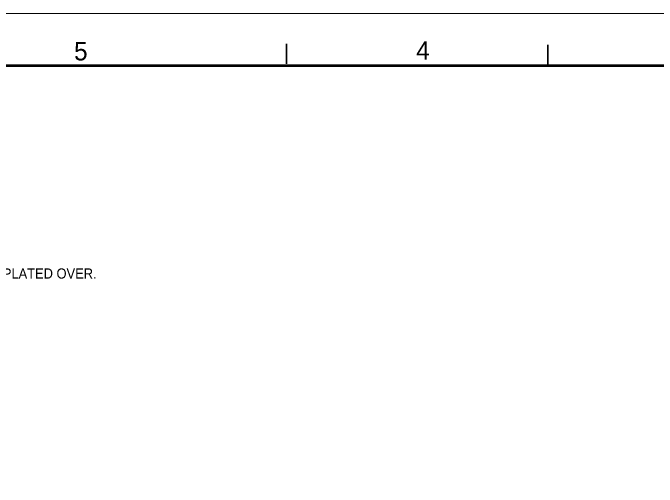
# Model space of a CAD drawing. Extents: x -416 to 448, y -300 to 287.
# Drawn here: x -83.6 to 116.9, y 139.1 to 286.8 of the extents above; entities that cross this region are included whole.
import ezdxf

# ---------------------------------------------------------------- set-up
doc = ezdxf.new("R2010")
doc.units = 0
doc.layers.add('FAB_110219', color=45, linetype='CONTINUOUS')

msp = doc.modelspace()

# ---------------------------------------------------------------- linework, layer by layer
at = {"layer": 'FAB_110219'}
for points, const_width in [([(-416.009836, -300.101254), (447.590164, -300.101254), (447.590164, 286.638746), (-416.009836, 286.638746), (-416.009836, -300.101254)], 0.381), ([(1.557782, 277.248112), (1.557782, 270.898112)], 0.508), ([(82.913982, 276.925278), (82.913982, 270.575278)], 0.508), ([(423.481754, -290.940744), (-389.318246, -290.940744), (-389.318246, 270.399002), (423.481754, 270.399002), (423.481754, -290.940744)], 0.762)]:
    msp.add_lwpolyline(points, dxfattribs=dict(at, const_width=const_width))

# ---------------------------------------------------------------- texts
for s, height, width, p in [('5', 5.715, 0.991111, (-64.577722, 272.025872)), ('4', 5.715, 0.991111, (41.902888, 272.267934)), ('3.  PLATED THRU HOLES SHALL HAVE A MINIMUM OF 0.001" THICK PLATING AND SHOULD BE FILLED WITH NON CONDUCTIVE MATERIAL AND PLATED OVER.', 3.175, 0.944, (-363.64418, 204.08011))]:
    msp.add_text(s, height=height, dxfattribs=dict(at, width=width)).set_placement(p)

doc.saveas('drawing.dxf')
